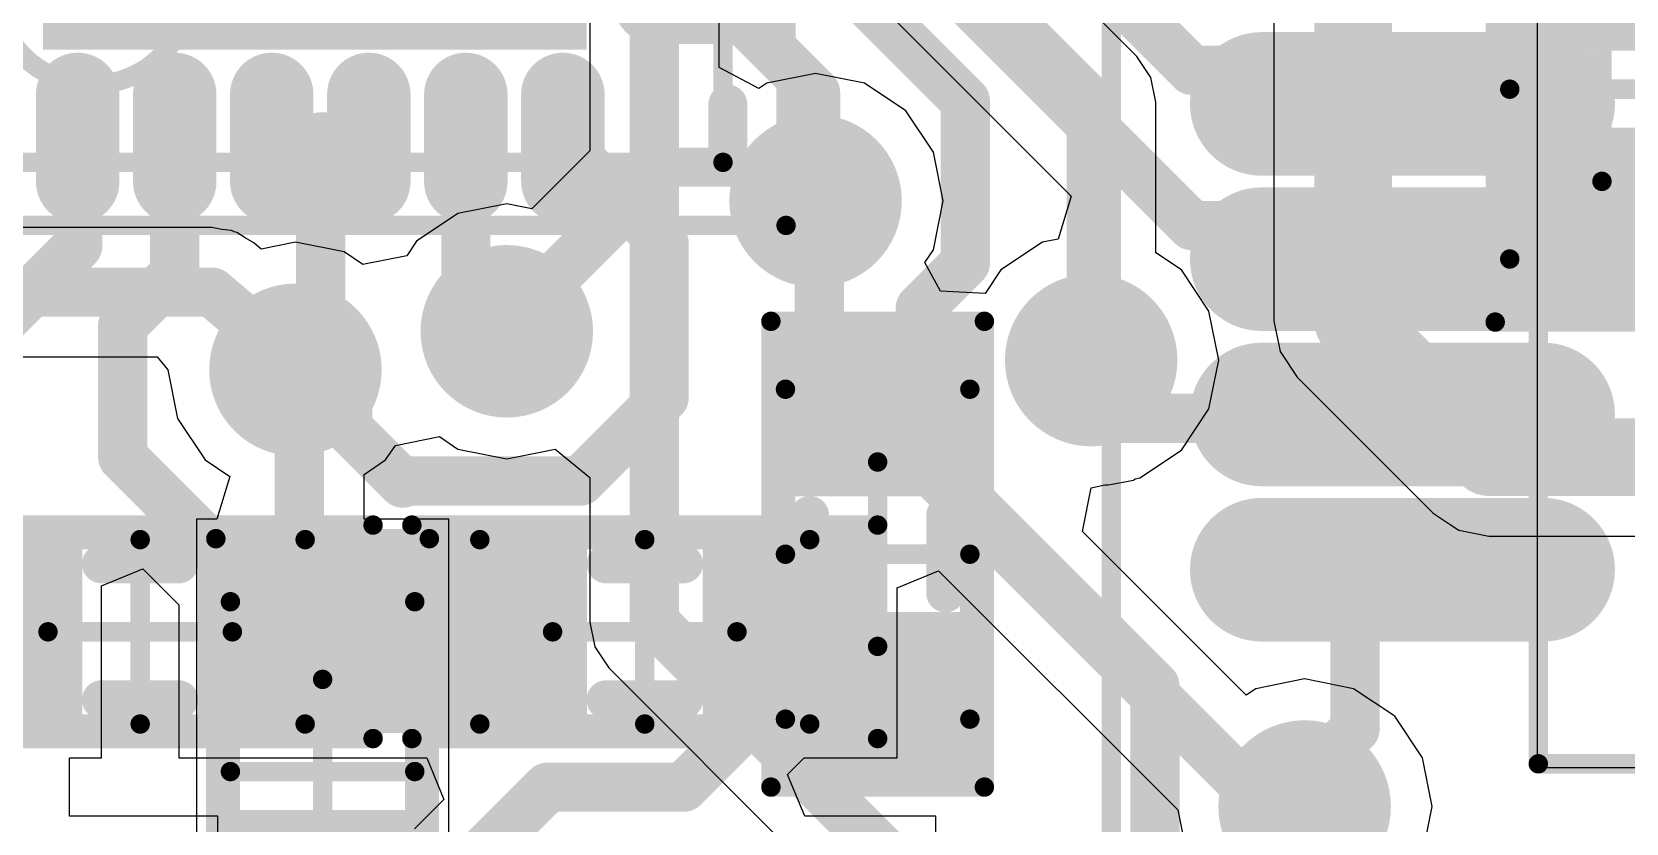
# Model space of a CAD drawing. Extents: x 1.5 to 6.07, y 1.57 to 4.74.
# Drawn here: x 2.0922 to 2.4156, y 4.1069 to 4.2674 of the extents above; entities that cross this region are included whole.
import ezdxf

# ---------------------------------------------------------------- set-up
doc = ezdxf.new("R2010")
doc.units = 0
for name, color, linetype in [('BOTTOMLAYER', 5, 'CONTINUOUS'), ('BOTTOMOVERLAY', 54, 'CONTINUOUS'), ('BOTTOMPASTE', 16, 'CONTINUOUS'), ('BOTTOMSOLDER', 6, 'CONTINUOUS'), ('MECHANICAL13', 56, 'CONTINUOUS'), ('MECHANICAL15', 56, 'CONTINUOUS'), ('MULTILAYER', 9, 'CONTINUOUS'), ('TOPLAYER', 1, 'CONTINUOUS'), ('TOPOVERLAY', 2, 'CONTINUOUS'), ('TOPPASTE', 8, 'CONTINUOUS'), ('TOPSOLDER', 216, 'CONTINUOUS'), ('VIAHOLELAYER', 16, 'CONTINUOUS')]:
    doc.layers.add(name, color=color, linetype=linetype)

msp = doc.modelspace()

# ---------------------------------------------------------------- linework, layer by layer
at = {"layer": 'BOTTOMLAYER'}
for p, q in [((2.34418, 4.361459), (2.34418, 4.208662)), ((2.316374, 4.262383), (2.279136, 4.299622)), ((2.319219, 4.258125), (2.316374, 4.262383)), ((2.320219, 4.253102), (2.319219, 4.258125)), ((2.320219, 4.222529), (2.320219, 4.253102)), ((2.325386, 4.219076), (2.320219, 4.222529)), ((2.330994, 4.210683), (2.325386, 4.219076)), ((2.332963, 4.200782), (2.330994, 4.210683)), ((2.34418, 4.208662), (2.34418, 4.208661)), ((2.34418, 4.208661), (2.345199, 4.203536)), ((2.345199, 4.203536), (2.345402, 4.202517)), ((2.345402, 4.202517), (2.348882, 4.197308)), ((2.330994, 4.190882), (2.332963, 4.200782)), ((2.348882, 4.197308), (2.348882, 4.197308)), ((2.348882, 4.197308), (2.348883, 4.197307)), ((2.348883, 4.197307), (2.348883, 4.197308)), ((2.348883, 4.197308), (2.376441, 4.169749)), ((2.325386, 4.182489), (2.330994, 4.190882)), ((2.316993, 4.17688), (2.325386, 4.182489)), ((2.307092, 4.174911), (2.309834, 4.175456)), ((2.309834, 4.175456), (2.31063, 4.175456)), ((2.31063, 4.175456), (2.315653, 4.176456)), ((2.315653, 4.176456), (2.31599, 4.176681)), ((2.31599, 4.176681), (2.316993, 4.17688)), ((2.30532, 4.165999), (2.307092, 4.174911)), ((2.376441, 4.169749), (2.376442, 4.169749)), ((2.376442, 4.169749), (2.379922, 4.167423)), ((2.338508, 4.132811), (2.30532, 4.165999)), ((2.379922, 4.167423), (2.381651, 4.166268)), ((2.381651, 4.166268), (2.387795, 4.165046)), ((2.387795, 4.165046), (2.387796, 4.165046)), ((2.387796, 4.165046), (2.425094, 4.165046)), ((2.106299, 4.154987), (2.114701, 4.158468)), ((2.114701, 4.158468), (2.122047, 4.151122)), ((2.267716, 4.154594), (2.276119, 4.158074)), ((2.276119, 4.158074), (2.324663, 4.109529)), ((2.106299, 4.120079), (2.106299, 4.154987)), ((2.267716, 4.120079), (2.267716, 4.154594)), ((2.122047, 4.151122), (2.122047, 4.120079)), ((2.340493, 4.134138), (2.338508, 4.132811)), ((2.350394, 4.136107), (2.340493, 4.134138)), ((2.360294, 4.134138), (2.350394, 4.136107)), ((2.368687, 4.12853), (2.360294, 4.134138)), ((2.374296, 4.120137), (2.368687, 4.12853)), ((2.099819, 4.108307), (2.099819, 4.120079)), ((2.099819, 4.120079), (2.106299, 4.120079)), ((2.122047, 4.120079), (2.165354, 4.120079)), ((2.165354, 4.120079), (2.165354, 4.120079)), ((2.165354, 4.120079), (2.165354, 4.120079)), ((2.165354, 4.120079), (2.165354, 4.120079)), ((2.165354, 4.120079), (2.165354, 4.120079)), ((2.165354, 4.120079), (2.165354, 4.120079)), ((2.165354, 4.120079), (2.165354, 4.120079)), ((2.165354, 4.120079), (2.17231, 4.120079)), ((2.17231, 4.120079), (2.175791, 4.111677)), ((2.245509, 4.116709), (2.248878, 4.120079)), ((2.248878, 4.120079), (2.267716, 4.120079)), ((2.376265, 4.110236), (2.374296, 4.120137)), ((2.248989, 4.108307), (2.245509, 4.116709)), ((2.175791, 4.111677), (2.169852, 4.105738)), ((2.129921, 4.108307), (2.099819, 4.108307)), ((2.129921, 4.043347), (2.129921, 4.108307)), ((2.27559, 4.108307), (2.248989, 4.108307)), ((2.27559, 4.080827), (2.27559, 4.108307)), ((2.324663, 4.109529), (2.326492, 4.100336)), ((2.374296, 4.100336), (2.376265, 4.110236))]:
    msp.add_line(p, q, dxfattribs=at)
for points, const_width in [([(2.360236, 4.208661), (2.360236, 4.36811)], 0.015748), ([(2.259072, 4.301122), (2.307092, 4.253102)], 0.01), ([(2.251669, 4.283248), (2.281555, 4.253362)], 0.01), ([(2.232833, 4.273386), (2.251181, 4.255037)], 0.01), ([(2.101496, 4.254685), (2.101496, 4.236968)], 0.009843), ([(2.121181, 4.254685), (2.121181, 4.236968)], 0.009843), ([(2.140866, 4.254685), (2.140866, 4.236968)], 0.009843), ([(2.160551, 4.254685), (2.160551, 4.236968)], 0.009843), ([(2.180236, 4.254685), (2.180236, 4.236968)], 0.009843), ([(2.199921, 4.254685), (2.199921, 4.236968)], 0.009843), ([(2.251181, 4.233071), (2.251181, 4.255037)], 0.01), ([(2.281555, 4.22049), (2.281555, 4.253362)], 0.01), ([(2.307092, 4.200782), (2.307092, 4.253102)], 0.01), ([(2.101496, 4.223937), (2.101496, 4.245827)], 0.01), ([(2.121181, 4.218344), (2.121181, 4.245827)], 0.01), ([(2.140866, 4.245827), (2.150787, 4.245827)], 0.01), ([(2.150787, 4.245827), (2.150787, 4.246063)], 0.01), ([(2.150787, 4.198701), (2.150787, 4.245827)], 0.01), ([(2.150787, 4.245827), (2.151339, 4.245827)], 0.01), ([(2.151339, 4.245827), (2.151575, 4.246063)], 0.01), ([(2.180236, 4.215433), (2.180236, 4.245827)], 0.01), ([(2.200214, 4.244702), (2.220472, 4.224444)], 0.01), ([(2.420393, 4.234252), (2.483228, 4.234252)], 0.015748), ([(2.086693, 4.209134), (2.101496, 4.223937)], 0.01), ([(2.220472, 4.193265), (2.220472, 4.224444)], 0.01), ([(2.272441, 4.211375), (2.281555, 4.22049)], 0.01), ([(2.11063, 4.207793), (2.121181, 4.218344)], 0.01), ([(2.272441, 4.180315), (2.272441, 4.211375)], 0.01), ([(2.360236, 4.208661), (2.387795, 4.181102)], 0.015748), ([(2.11063, 4.181102), (2.11063, 4.207793)], 0.01), ([(2.151575, 4.206693), (2.152469, 4.199687)], 0.01), ([(2.152469, 4.199687), (2.152566, 4.198928)], 0.01), ([(2.295281, 4.200782), (2.295281, 4.200787)], 0.01), ([(2.295281, 4.200787), (2.301968, 4.200787)], 0.01), ([(2.295281, 4.200782), (2.301973, 4.200782)], 0.01), ([(2.301968, 4.200787), (2.301973, 4.200782)], 0.01), ([(2.301973, 4.200782), (2.307401, 4.195354)], 0.01), ([(2.301973, 4.200782), (2.307092, 4.200782)], 0.01), ([(2.152566, 4.198928), (2.153937, 4.188189)], 0.01), ([(2.203467, 4.17626), (2.220472, 4.193265)], 0.01), ([(2.304803, 4.195354), (2.307401, 4.195354)], 0.01), ([(2.304803, 4.188583), (2.304803, 4.195354)], 0.01), ([(2.156299, 4.187008), (2.156299, 4.190551)], 0.01), ([(2.156299, 4.187008), (2.167471, 4.175836)], 0.01), ([(2.304803, 4.188583), (2.31063, 4.188583)], 0.01), ([(2.31063, 4.188583), (2.311024, 4.188976)], 0.01), ([(2.387795, 4.181102), (2.437008, 4.181102)], 0.015748), ([(2.11063, 4.181102), (2.140551, 4.151181)], 0.01), ([(2.272441, 4.180315), (2.339764, 4.112992)], 0.01), ([(2.167471, 4.175836), (2.167896, 4.17626)], 0.01), ([(2.167471, 4.175836), (2.167471, 4.175836)], 0.01), ([(2.167896, 4.17626), (2.203467, 4.17626)], 0.01), ([(2.242047, 4.151496), (2.242047, 4.161339)], 0.01), ([(2.240157, 4.149606), (2.242047, 4.151496)], 0.01), ([(2.240157, 4.129921), (2.240157, 4.149606)], 0.01), ([(2.143779, 4.145984), (2.184724, 4.145984)], 0.01), ([(2.22439, 4.114154), (2.240157, 4.129921)], 0.01), ([(2.179134, 4.096457), (2.196831, 4.114154)], 0.01), ([(2.196831, 4.114154), (2.22439, 4.114154)], 0.01), ([(2.339764, 4.112992), (2.346457, 4.112992)], 0.01)]:
    msp.add_lwpolyline(points, dxfattribs=dict(at, const_width=const_width))
for points, const_width in [([(2.099035, 4.254685, 1), (2.103957, 4.254685, 1)], 0.004921), ([(2.11872, 4.254685, 1), (2.123642, 4.254685, 1)], 0.004921), ([(2.138406, 4.254685, 1), (2.143327, 4.254685, 1)], 0.004921), ([(2.158091, 4.254685, 1), (2.163012, 4.254685, 1)], 0.004921), ([(2.177776, 4.254685, 1), (2.182697, 4.254685, 1)], 0.004921), ([(2.197461, 4.254685, 1), (2.202382, 4.254685, 1)], 0.004921), ([(2.248681, 4.255037, 1), (2.253681, 4.255037, 1)], 0.005), ([(2.248681, 4.255037, 1), (2.253681, 4.255037, 1)], 0.005), ([(2.279055, 4.253362, 1), (2.284055, 4.253362, 1)], 0.005), ([(2.279055, 4.253362, 1), (2.284055, 4.253362, 1)], 0.005), ([(2.304592, 4.253102, 1), (2.309592, 4.253102, 1)], 0.005), ([(2.304592, 4.253102, 1), (2.309592, 4.253102, 1)], 0.005), ([(2.098996, 4.245827, 1), (2.103996, 4.245827, 1)], 0.005), ([(2.118681, 4.245827, 1), (2.123681, 4.245827, 1)], 0.005), ([(2.138366, 4.245827, 1), (2.143366, 4.245827, 1)], 0.005), ([(2.148287, 4.246063, 1), (2.153287, 4.246063, 1)], 0.005), ([(2.148287, 4.245827, 1), (2.153287, 4.245827, 1)], 0.005), ([(2.148287, 4.245827, 1), (2.153287, 4.245827, 1)], 0.005), ([(2.148287, 4.245827, 1), (2.153287, 4.245827, 1)], 0.005), ([(2.148287, 4.245827, 1), (2.153287, 4.245827, 1)], 0.005), ([(2.148839, 4.245827, 1), (2.153838, 4.245827, 1)], 0.005), ([(2.148839, 4.245827, 1), (2.153838, 4.245827, 1)], 0.005), ([(2.149075, 4.246063, 1), (2.154075, 4.246063, 1)], 0.005), ([(2.177736, 4.245827, 1), (2.182736, 4.245827, 1)], 0.005), ([(2.197714, 4.244702, 1), (2.202714, 4.244702, 1)], 0.005), ([(2.242431, 4.233071, 1), (2.259931, 4.233071, 1)], 0.0175), ([(2.099035, 4.236968, 1), (2.103957, 4.236968, 1)], 0.004921), ([(2.11872, 4.236968, 1), (2.123642, 4.236968, 1)], 0.004921), ([(2.138406, 4.236968, 1), (2.143327, 4.236968, 1)], 0.004921), ([(2.158091, 4.236968, 1), (2.163012, 4.236968, 1)], 0.004921), ([(2.177776, 4.236968, 1), (2.182697, 4.236968, 1)], 0.004921), ([(2.197461, 4.236968, 1), (2.202382, 4.236968, 1)], 0.004921), ([(2.416456, 4.234252, 1), (2.42433, 4.234252, 1)], 0.007874), ([(2.248681, 4.233071, 1), (2.253681, 4.233071, 1)], 0.005), ([(2.098996, 4.223937, 1), (2.103996, 4.223937, 1)], 0.005), ([(2.098996, 4.223937, 1), (2.103996, 4.223937, 1)], 0.005), ([(2.217972, 4.224444, 1), (2.222972, 4.224444, 1)], 0.005), ([(2.217972, 4.224444, 1), (2.222972, 4.224444, 1)], 0.005), ([(2.179793, 4.206634, 1), (2.197293, 4.206634, 1)], 0.0175), ([(2.279055, 4.22049, 1), (2.284055, 4.22049, 1)], 0.005), ([(2.279055, 4.22049, 1), (2.284055, 4.22049, 1)], 0.005), ([(2.118681, 4.218344, 1), (2.123681, 4.218344, 1)], 0.005), ([(2.118681, 4.218344, 1), (2.123681, 4.218344, 1)], 0.005), ([(2.177736, 4.215433, 1), (2.182736, 4.215433, 1)], 0.005), ([(2.298342, 4.200782, 1), (2.315842, 4.200782, 1)], 0.0175), ([(2.136919, 4.198819, 1), (2.154419, 4.198819, 1)], 0.0175), ([(2.269941, 4.211375, 1), (2.274941, 4.211375, 1)], 0.005), ([(2.269941, 4.211375, 1), (2.274941, 4.211375, 1)], 0.005), ([(2.356299, 4.208661, 1), (2.364173, 4.208661, 1)], 0.007874), ([(2.356299, 4.208661, 1), (2.364173, 4.208661, 1)], 0.007874), ([(2.10813, 4.207793, 1), (2.11313, 4.207793, 1)], 0.005), ([(2.10813, 4.207793, 1), (2.11313, 4.207793, 1)], 0.005), ([(2.149075, 4.206693, 1), (2.154075, 4.206693, 1)], 0.005), ([(2.149969, 4.199687, 1), (2.154969, 4.199687, 1)], 0.005), ([(2.149969, 4.199687, 1), (2.154969, 4.199687, 1)], 0.005), ([(2.292781, 4.200787, 1), (2.297781, 4.200787, 1)], 0.005), ([(2.292781, 4.200787, 1), (2.297781, 4.200787, 1)], 0.005), ([(2.292781, 4.200782, 1), (2.297781, 4.200782, 1)], 0.005), ([(2.292781, 4.200782, 1), (2.297781, 4.200782, 1)], 0.005), ([(2.299468, 4.200787, 1), (2.304468, 4.200787, 1)], 0.005), ([(2.299468, 4.200787, 1), (2.304468, 4.200787, 1)], 0.005), ([(2.299473, 4.200782, 1), (2.304473, 4.200782, 1)], 0.005), ([(2.299473, 4.200782, 1), (2.304473, 4.200782, 1)], 0.005), ([(2.299473, 4.200782, 1), (2.304473, 4.200782, 1)], 0.005), ([(2.299473, 4.200782, 1), (2.304473, 4.200782, 1)], 0.005), ([(2.304592, 4.200782, 1), (2.309592, 4.200782, 1)], 0.005), ([(2.304592, 4.200782, 1), (2.309592, 4.200782, 1)], 0.005), ([(2.148287, 4.198701, 1), (2.153287, 4.198701, 1)], 0.005), ([(2.150066, 4.198928, 1), (2.155066, 4.198928, 1)], 0.005), ([(2.150066, 4.198928, 1), (2.155066, 4.198928, 1)], 0.005), ([(2.217972, 4.193265, 1), (2.222972, 4.193265, 1)], 0.005), ([(2.217972, 4.193265, 1), (2.222972, 4.193265, 1)], 0.005), ([(2.302303, 4.195354, 1), (2.307303, 4.195354, 1)], 0.005), ([(2.302303, 4.195354, 1), (2.307303, 4.195354, 1)], 0.005), ([(2.304901, 4.195354, 1), (2.309901, 4.195354, 1)], 0.005), ([(2.304901, 4.195354, 1), (2.309901, 4.195354, 1)], 0.005), ([(2.153799, 4.190551, 1), (2.158799, 4.190551, 1)], 0.005), ([(2.151437, 4.188189, 1), (2.156437, 4.188189, 1)], 0.005), ([(2.153799, 4.187008, 1), (2.158799, 4.187008, 1)], 0.005), ([(2.153799, 4.187008, 1), (2.158799, 4.187008, 1)], 0.005), ([(2.302303, 4.188583, 1), (2.307303, 4.188583, 1)], 0.005), ([(2.302303, 4.188583, 1), (2.307303, 4.188583, 1)], 0.005), ([(2.30813, 4.188583, 1), (2.31313, 4.188583, 1)], 0.005), ([(2.30813, 4.188583, 1), (2.31313, 4.188583, 1)], 0.005), ([(2.308524, 4.188976, 1), (2.313524, 4.188976, 1)], 0.005), ([(2.383858, 4.181102, 1), (2.391732, 4.181102, 1)], 0.007874), ([(2.383858, 4.181102, 1), (2.391732, 4.181102, 1)], 0.007874), ([(2.10813, 4.181102, 1), (2.11313, 4.181102, 1)], 0.005), ([(2.10813, 4.181102, 1), (2.11313, 4.181102, 1)], 0.005), ([(2.269941, 4.180315, 1), (2.274941, 4.180315, 1)], 0.005), ([(2.269941, 4.180315, 1), (2.274941, 4.180315, 1)], 0.005), ([(2.164971, 4.175836, 1), (2.169971, 4.175836, 1)], 0.005), ([(2.164971, 4.175836, 1), (2.169971, 4.175836, 1)], 0.005), ([(2.164971, 4.175836, 1), (2.169971, 4.175836, 1)], 0.005), ([(2.164971, 4.175836, 1), (2.169971, 4.175836, 1)], 0.005), ([(2.165396, 4.17626, 1), (2.170396, 4.17626, 1)], 0.005), ([(2.165396, 4.17626, 1), (2.170396, 4.17626, 1)], 0.005), ([(2.200967, 4.17626, 1), (2.205967, 4.17626, 1)], 0.005), ([(2.200967, 4.17626, 1), (2.205967, 4.17626, 1)], 0.005), ([(2.239547, 4.161339, 1), (2.244547, 4.161339, 1)], 0.005), ([(2.138051, 4.151181, 1), (2.143051, 4.151181, 1)], 0.005), ([(2.239547, 4.151496, 1), (2.244547, 4.151496, 1)], 0.005), ([(2.239547, 4.151496, 1), (2.244547, 4.151496, 1)], 0.005), ([(2.237657, 4.149606, 1), (2.242657, 4.149606, 1)], 0.005), ([(2.237657, 4.149606, 1), (2.242657, 4.149606, 1)], 0.005), ([(2.141279, 4.145984, 1), (2.146279, 4.145984, 1)], 0.005), ([(2.182224, 4.145984, 1), (2.187224, 4.145984, 1)], 0.005), ([(2.237657, 4.129921, 1), (2.242657, 4.129921, 1)], 0.005), ([(2.237657, 4.129921, 1), (2.242657, 4.129921, 1)], 0.005), ([(2.341644, 4.110236, 1), (2.359144, 4.110236, 1)], 0.0175), ([(2.194331, 4.114154, 1), (2.199331, 4.114154, 1)], 0.005), ([(2.194331, 4.114154, 1), (2.199331, 4.114154, 1)], 0.005), ([(2.22189, 4.114154, 1), (2.22689, 4.114154, 1)], 0.005), ([(2.22189, 4.114154, 1), (2.22689, 4.114154, 1)], 0.005), ([(2.337264, 4.112992, 1), (2.342264, 4.112992, 1)], 0.005), ([(2.337264, 4.112992, 1), (2.342264, 4.112992, 1)], 0.005), ([(2.343957, 4.112992, 1), (2.348957, 4.112992, 1)], 0.005)]:
    msp.add_lwpolyline(points, format="xyb", close=True, dxfattribs=dict(at, const_width=const_width))
for points in [[(2.428425, 4.243937), (2.392992, 4.243937), (2.428425, 4.212441), (2.392992, 4.212441)], [(2.098425, 4.127953), (2.098425, 4.163386), (2.070866, 4.127953), (2.070866, 4.163386)], [(2.15748, 4.127953), (2.15748, 4.163386), (2.129921, 4.127953), (2.129921, 4.163386)], [(2.200787, 4.127953), (2.200787, 4.163386), (2.173228, 4.127953), (2.173228, 4.163386)], [(2.259842, 4.127953), (2.259842, 4.163386), (2.232283, 4.127953), (2.232283, 4.163386)]]:
    msp.add_solid(points, dxfattribs=at)
at = {"layer": 'BOTTOMOVERLAY', "const_width": 0.003937}
for points in [[(2.231417, 4.252717, 1), (2.235354, 4.252717, 1)], [(2.218622, 4.239921, 1), (2.222559, 4.239921, 1)], [(2.231417, 4.239921, 1), (2.235354, 4.239921, 1)], [(2.231417, 4.239921, 1), (2.235354, 4.239921, 1)], [(2.104331, 4.159449, 1), (2.108268, 4.159449, 1)], [(2.120079, 4.159449, 1), (2.124016, 4.159449, 1)], [(2.206693, 4.159449, 1), (2.21063, 4.159449, 1)], [(2.222441, 4.159449, 1), (2.226378, 4.159449, 1)], [(2.104331, 4.13189, 1), (2.108268, 4.13189, 1)], [(2.120079, 4.13189, 1), (2.124016, 4.13189, 1)], [(2.206693, 4.13189, 1), (2.21063, 4.13189, 1)], [(2.222441, 4.13189, 1), (2.226378, 4.13189, 1)]]:
    msp.add_lwpolyline(points, format="xyb", close=True, dxfattribs=at)
at = {"layer": 'BOTTOMOVERLAY', "const_width": 0.007874}
for points in [[(2.233386, 4.239921), (2.233386, 4.252717)], [(2.220591, 4.239921), (2.233386, 4.239921)], [(2.106299, 4.159449), (2.122047, 4.159449)], [(2.208661, 4.159449), (2.224409, 4.159449)], [(2.106299, 4.13189), (2.122047, 4.13189)], [(2.208661, 4.13189), (2.224409, 4.13189)]]:
    msp.add_lwpolyline(points, dxfattribs=at)
at = {"layer": 'BOTTOMPASTE', "const_width": 0.009843}
for points in [[(2.101496, 4.254685), (2.101496, 4.236968)], [(2.121181, 4.254685), (2.121181, 4.236968)], [(2.140866, 4.254685), (2.140866, 4.236968)], [(2.160551, 4.254685), (2.160551, 4.236968)], [(2.180236, 4.254685), (2.180236, 4.236968)], [(2.199921, 4.254685), (2.199921, 4.236968)]]:
    msp.add_lwpolyline(points, dxfattribs=at)
at = {"layer": 'BOTTOMPASTE', "const_width": 0.004921}
for points in [[(2.099035, 4.254685, 1), (2.103957, 4.254685, 1)], [(2.11872, 4.254685, 1), (2.123642, 4.254685, 1)], [(2.138406, 4.254685, 1), (2.143327, 4.254685, 1)], [(2.158091, 4.254685, 1), (2.163012, 4.254685, 1)], [(2.177776, 4.254685, 1), (2.182697, 4.254685, 1)], [(2.197461, 4.254685, 1), (2.202382, 4.254685, 1)], [(2.099035, 4.236968, 1), (2.103957, 4.236968, 1)], [(2.11872, 4.236968, 1), (2.123642, 4.236968, 1)], [(2.138406, 4.236968, 1), (2.143327, 4.236968, 1)], [(2.158091, 4.236968, 1), (2.163012, 4.236968, 1)], [(2.177776, 4.236968, 1), (2.182697, 4.236968, 1)], [(2.197461, 4.236968, 1), (2.202382, 4.236968, 1)]]:
    msp.add_lwpolyline(points, format="xyb", close=True, dxfattribs=at)
at = {"layer": 'BOTTOMPASTE'}
for points in [[(2.428425, 4.243937), (2.392992, 4.243937), (2.428425, 4.212441), (2.392992, 4.212441)], [(2.098425, 4.127953), (2.098425, 4.163386), (2.070866, 4.127953), (2.070866, 4.163386)], [(2.15748, 4.127953), (2.15748, 4.163386), (2.129921, 4.127953), (2.129921, 4.163386)], [(2.200787, 4.127953), (2.200787, 4.163386), (2.173228, 4.127953), (2.173228, 4.163386)], [(2.259842, 4.127953), (2.259842, 4.163386), (2.232283, 4.127953), (2.232283, 4.163386)]]:
    msp.add_solid(points, dxfattribs=at)
at = {"layer": 'BOTTOMSOLDER', "const_width": 0.016929}
for points in [[(2.236339, 4.273386), (2.218622, 4.273386)], [(2.101496, 4.254685), (2.101496, 4.236968)], [(2.121181, 4.254685), (2.121181, 4.236968)], [(2.140866, 4.254685), (2.140866, 4.236968)], [(2.160551, 4.254685), (2.160551, 4.236968)], [(2.180236, 4.254685), (2.180236, 4.236968)], [(2.199921, 4.254685), (2.199921, 4.236968)]]:
    msp.add_lwpolyline(points, dxfattribs=at)
at = {"layer": 'BOTTOMSOLDER', "const_width": 0.008464}
for points in [[(2.21439, 4.273386, 1), (2.222854, 4.273386, 1)], [(2.232106, 4.273386, 1), (2.240571, 4.273386, 1)], [(2.097264, 4.254685, 1), (2.105728, 4.254685, 1)], [(2.116949, 4.254685, 1), (2.125413, 4.254685, 1)], [(2.136634, 4.254685, 1), (2.145098, 4.254685, 1)], [(2.156319, 4.254685, 1), (2.164783, 4.254685, 1)], [(2.176004, 4.254685, 1), (2.184468, 4.254685, 1)], [(2.195689, 4.254685, 1), (2.204154, 4.254685, 1)], [(2.097264, 4.236968, 1), (2.105728, 4.236968, 1)], [(2.116949, 4.236968, 1), (2.125413, 4.236968, 1)], [(2.136634, 4.236968, 1), (2.145098, 4.236968, 1)], [(2.156319, 4.236968, 1), (2.164783, 4.236968, 1)], [(2.176004, 4.236968, 1), (2.184468, 4.236968, 1)], [(2.195689, 4.236968, 1), (2.204154, 4.236968, 1)]]:
    msp.add_lwpolyline(points, format="xyb", close=True, dxfattribs=at)
at = {"layer": 'BOTTOMSOLDER'}
for points in [[(2.432425, 4.303055), (2.388992, 4.303055), (2.432425, 4.263559), (2.388992, 4.263559)], [(2.432425, 4.247937), (2.388992, 4.247937), (2.432425, 4.208441), (2.388992, 4.208441)], [(2.102425, 4.123953), (2.102425, 4.167386), (2.066866, 4.123953), (2.066866, 4.167386)], [(2.16148, 4.123953), (2.16148, 4.167386), (2.125921, 4.123953), (2.125921, 4.167386)], [(2.204787, 4.123953), (2.204787, 4.167386), (2.169228, 4.123953), (2.169228, 4.167386)], [(2.263842, 4.123953), (2.263842, 4.167386), (2.228283, 4.123953), (2.228283, 4.167386)]]:
    msp.add_solid(points, dxfattribs=at)
at = {"layer": 'MECHANICAL13', "const_width": 0.003937}
for points in [[(2.397795, 4.118898), (2.397795, 4.512598)], [(2.232402, 4.240906), (2.232402, 4.404291)], [(2.392008, 4.221299), (2.392008, 4.290197)], [(2.069016, 4.240906), (2.232402, 4.240906)], [(2.392008, 4.221299), (2.429409, 4.221299)], [(2.245079, 4.194882), (2.28248, 4.194882)], [(2.245079, 4.127953), (2.245079, 4.194882)], [(2.28248, 4.127953), (2.28248, 4.194882)], [(2.080709, 4.16437), (2.147638, 4.16437)], [(2.147638, 4.126969), (2.147638, 4.16437)], [(2.183071, 4.126969), (2.183071, 4.16437)], [(2.183071, 4.16437), (2.25, 4.16437)], [(2.25, 4.126969), (2.25, 4.16437)], [(2.13248, 4.151772), (2.169882, 4.151772)], [(2.13248, 4.082874), (2.13248, 4.151772)], [(2.169882, 4.082874), (2.169882, 4.151772)], [(2.245079, 4.127953), (2.28248, 4.127953)], [(2.080709, 4.126969), (2.147638, 4.126969)], [(2.183071, 4.126969), (2.25, 4.126969)], [(2.397795, 4.118898), (2.791496, 4.118898)]]:
    msp.add_lwpolyline(points, dxfattribs=at)
at = {"layer": 'MECHANICAL13'}
for points, const_width in [([(2.124134, 4.276339, 1), (2.084764, 4.276339, 1)], 0.003937), ([(2.231417, 4.240906, 1), (2.233386, 4.240906, 1)], 0.001969), ([(2.231417, 4.240906, 1), (2.233386, 4.240906, 1)], 0.001969), ([(2.391024, 4.221299, 1), (2.392992, 4.221299, 1)], 0.001969), ([(2.391024, 4.221299, 1), (2.392992, 4.221299, 1)], 0.001969), ([(2.244095, 4.194882, 1), (2.246063, 4.194882, 1)], 0.001969), ([(2.244095, 4.194882, 1), (2.246063, 4.194882, 1)], 0.001969), ([(2.281496, 4.194882, 1), (2.283465, 4.194882, 1)], 0.001969), ([(2.281496, 4.194882, 1), (2.283465, 4.194882, 1)], 0.001969), ([(2.146654, 4.16437, 1), (2.148622, 4.16437, 1)], 0.001969), ([(2.146654, 4.16437, 1), (2.148622, 4.16437, 1)], 0.001969), ([(2.182087, 4.16437, 1), (2.184055, 4.16437, 1)], 0.001969), ([(2.182087, 4.16437, 1), (2.184055, 4.16437, 1)], 0.001969), ([(2.249016, 4.16437, 1), (2.250984, 4.16437, 1)], 0.001969), ([(2.249016, 4.16437, 1), (2.250984, 4.16437, 1)], 0.001969), ([(2.131496, 4.151772, 1), (2.133464, 4.151772, 1)], 0.001969), ([(2.131496, 4.151772, 1), (2.133464, 4.151772, 1)], 0.001969), ([(2.168897, 4.151772, 1), (2.170866, 4.151772, 1)], 0.001969), ([(2.168897, 4.151772, 1), (2.170866, 4.151772, 1)], 0.001969), ([(2.244095, 4.127953, 1), (2.246063, 4.127953, 1)], 0.001969), ([(2.244095, 4.127953, 1), (2.246063, 4.127953, 1)], 0.001969), ([(2.281496, 4.127953, 1), (2.283465, 4.127953, 1)], 0.001969), ([(2.281496, 4.127953, 1), (2.283465, 4.127953, 1)], 0.001969), ([(2.146654, 4.126969, 1), (2.148622, 4.126969, 1)], 0.001969), ([(2.146654, 4.126969, 1), (2.148622, 4.126969, 1)], 0.001969), ([(2.182087, 4.126969, 1), (2.184055, 4.126969, 1)], 0.001969), ([(2.182087, 4.126969, 1), (2.184055, 4.126969, 1)], 0.001969), ([(2.249016, 4.126969, 1), (2.250984, 4.126969, 1)], 0.001969), ([(2.249016, 4.126969, 1), (2.250984, 4.126969, 1)], 0.001969), ([(2.396811, 4.118898, 1), (2.398779, 4.118898, 1)], 0.001969), ([(2.396811, 4.118898, 1), (2.398779, 4.118898, 1)], 0.001969)]:
    msp.add_lwpolyline(points, format="xyb", close=True, dxfattribs=dict(at, const_width=const_width))
at = {"layer": 'MECHANICAL15', "const_width": 0.003937}
for points in [[(2.311181, 4.032284), (2.311181, 4.599213)], [(2.245197, 4.22811), (2.245197, 4.417087)], [(2.389055, 4.208504), (2.389055, 4.302992)], [(2.410709, 4.237047), (2.410709, 4.274449)], [(2.392008, 4.255748), (2.429409, 4.255748)], [(2.05622, 4.22811), (2.245197, 4.22811)], [(2.242126, 4.208661), (2.285433, 4.208661)], [(2.242126, 4.114173), (2.242126, 4.208661)], [(2.285433, 4.114173), (2.285433, 4.208661)], [(2.389055, 4.208504), (2.432362, 4.208504)], [(2.26378, 4.142716), (2.26378, 4.180118)], [(2.066929, 4.167323), (2.161417, 4.167323)], [(2.161417, 4.124016), (2.161417, 4.167323)], [(2.169291, 4.124016), (2.169291, 4.167323)], [(2.169291, 4.167323), (2.263779, 4.167323)], [(2.263779, 4.124016), (2.263779, 4.167323)], [(2.114173, 4.126969), (2.114173, 4.16437)], [(2.129527, 4.164567), (2.172835, 4.164567)], [(2.129527, 4.070079), (2.129527, 4.164567)], [(2.172835, 4.070079), (2.172835, 4.164567)], [(2.216535, 4.126969), (2.216535, 4.16437)], [(2.245079, 4.161417), (2.28248, 4.161417)], [(2.095472, 4.145669), (2.132874, 4.145669)], [(2.197835, 4.145669), (2.235236, 4.145669)], [(2.151181, 4.098622), (2.151181, 4.136024)], [(2.066929, 4.124016), (2.161417, 4.124016)], [(2.169291, 4.124016), (2.263779, 4.124016)], [(2.13248, 4.117323), (2.169882, 4.117323)], [(2.242126, 4.114173), (2.285433, 4.114173)]]:
    msp.add_lwpolyline(points, dxfattribs=at)
at = {"layer": 'MECHANICAL15', "const_width": 0.001969}
for points in [[(2.391024, 4.255748, 1), (2.392992, 4.255748, 1)], [(2.409724, 4.237047, 1), (2.411693, 4.237047, 1)], [(2.244213, 4.22811, 1), (2.246181, 4.22811, 1)], [(2.244213, 4.22811, 1), (2.246181, 4.22811, 1)], [(2.241142, 4.208661, 1), (2.24311, 4.208661, 1)], [(2.241142, 4.208661, 1), (2.24311, 4.208661, 1)], [(2.284449, 4.208661, 1), (2.286417, 4.208661, 1)], [(2.284449, 4.208661, 1), (2.286417, 4.208661, 1)], [(2.388071, 4.208504, 1), (2.390039, 4.208504, 1)], [(2.388071, 4.208504, 1), (2.390039, 4.208504, 1)], [(2.262795, 4.180118, 1), (2.264764, 4.180118, 1)], [(2.160433, 4.167323, 1), (2.162401, 4.167323, 1)], [(2.160433, 4.167323, 1), (2.162401, 4.167323, 1)], [(2.168307, 4.167323, 1), (2.170275, 4.167323, 1)], [(2.168307, 4.167323, 1), (2.170275, 4.167323, 1)], [(2.262795, 4.167323, 1), (2.264764, 4.167323, 1)], [(2.262795, 4.167323, 1), (2.264764, 4.167323, 1)], [(2.113189, 4.16437, 1), (2.115157, 4.16437, 1)], [(2.128543, 4.164567, 1), (2.130512, 4.164567, 1)], [(2.128543, 4.164567, 1), (2.130512, 4.164567, 1)], [(2.17185, 4.164567, 1), (2.173819, 4.164567, 1)], [(2.17185, 4.164567, 1), (2.173819, 4.164567, 1)], [(2.215551, 4.16437, 1), (2.217519, 4.16437, 1)], [(2.244095, 4.161417, 1), (2.246063, 4.161417, 1)], [(2.281496, 4.161417, 1), (2.283465, 4.161417, 1)], [(2.094488, 4.145669, 1), (2.096457, 4.145669, 1)], [(2.13189, 4.145669, 1), (2.133858, 4.145669, 1)], [(2.19685, 4.145669, 1), (2.198819, 4.145669, 1)], [(2.234252, 4.145669, 1), (2.23622, 4.145669, 1)], [(2.262795, 4.142716, 1), (2.264764, 4.142716, 1)], [(2.150197, 4.136024, 1), (2.152165, 4.136024, 1)], [(2.113189, 4.126969, 1), (2.115157, 4.126969, 1)], [(2.215551, 4.126969, 1), (2.217519, 4.126969, 1)], [(2.160433, 4.124016, 1), (2.162401, 4.124016, 1)], [(2.160433, 4.124016, 1), (2.162401, 4.124016, 1)], [(2.168307, 4.124016, 1), (2.170275, 4.124016, 1)], [(2.168307, 4.124016, 1), (2.170275, 4.124016, 1)], [(2.262795, 4.124016, 1), (2.264764, 4.124016, 1)], [(2.262795, 4.124016, 1), (2.264764, 4.124016, 1)], [(2.131496, 4.117323, 1), (2.133464, 4.117323, 1)], [(2.168897, 4.117323, 1), (2.170866, 4.117323, 1)], [(2.241142, 4.114173, 1), (2.24311, 4.114173, 1)], [(2.241142, 4.114173, 1), (2.24311, 4.114173, 1)], [(2.284449, 4.114173, 1), (2.286417, 4.114173, 1)], [(2.284449, 4.114173, 1), (2.286417, 4.114173, 1)]]:
    msp.add_lwpolyline(points, format="xyb", close=True, dxfattribs=at)
at = {"layer": 'MULTILAYER', "const_width": 0.0175}
for points in [[(2.242431, 4.233071, 1), (2.259931, 4.233071, 1)], [(2.179793, 4.206634, 1), (2.197293, 4.206634, 1)], [(2.298342, 4.200782, 1), (2.315842, 4.200782, 1)], [(2.136919, 4.198819, 1), (2.154419, 4.198819, 1)], [(2.341644, 4.110236, 1), (2.359144, 4.110236, 1)]]:
    msp.add_lwpolyline(points, format="xyb", close=True, dxfattribs=at)
at = {"layer": 'TOPLAYER'}
for p, q in [((2.397638, 4.11811), (2.397638, 4.515748)), ((2.23163, 4.260171), (2.23163, 4.416142)), ((2.205378, 4.284105), (2.205378, 4.243232)), ((2.266309, 4.27073), (2.303018, 4.234021)), ((2.239651, 4.255884), (2.23163, 4.260171)), ((2.241281, 4.256973), (2.239651, 4.255884)), ((2.251181, 4.258942), (2.241281, 4.256973)), ((2.261081, 4.256973), (2.251181, 4.258942)), ((2.269475, 4.251364), (2.261081, 4.256973)), ((2.275083, 4.242971), (2.269475, 4.251364)), ((2.205378, 4.243232), (2.193637, 4.231492)), ((2.277052, 4.233071), (2.275083, 4.242971)), ((2.303018, 4.234021), (2.300378, 4.225318)), ((2.178643, 4.230536), (2.17025, 4.224927)), ((2.188543, 4.232505), (2.178643, 4.230536)), ((2.193637, 4.231492), (2.188543, 4.232505)), ((2.275083, 4.22317), (2.277052, 4.233071)), ((2.12874, 4.227693), (2.08024, 4.227693)), ((2.13072, 4.227299), (2.12874, 4.227693)), ((2.132726, 4.227073), (2.13072, 4.227299)), ((2.133215, 4.226803), (2.132726, 4.227073)), ((2.133763, 4.226694), (2.133215, 4.226803)), ((2.135442, 4.225573), (2.133763, 4.226694)), ((2.137209, 4.224596), (2.135442, 4.225573)), ((2.138731, 4.22331), (2.137209, 4.224596)), ((2.145669, 4.22469), (2.138731, 4.22331)), ((2.15557, 4.222721), (2.145669, 4.22469)), ((2.17025, 4.224927), (2.168272, 4.221967)), ((2.297192, 4.224684), (2.288799, 4.219076)), ((2.300378, 4.225318), (2.297192, 4.224684)), ((2.159352, 4.220193), (2.15557, 4.222721)), ((2.168272, 4.221967), (2.159352, 4.220193)), ((2.273378, 4.220619), (2.275083, 4.22317)), ((2.27652, 4.21474), (2.273378, 4.220619)), ((2.288799, 4.219076), (2.285604, 4.214294)), ((2.285604, 4.214294), (2.27652, 4.21474)), ((2.07874, 4.201441), (2.117646, 4.201441)), ((2.117646, 4.201441), (2.119798, 4.198819)), ((2.119798, 4.198819), (2.121767, 4.188918)), ((2.121767, 4.188918), (2.127376, 4.180525)), ((2.165941, 4.183485), (2.17486, 4.185259)), ((2.17486, 4.185259), (2.178643, 4.182732)), ((2.163963, 4.180525), (2.165941, 4.183485)), ((2.178643, 4.182732), (2.188543, 4.180763)), ((2.188543, 4.180763), (2.198348, 4.182713)), ((2.198348, 4.182713), (2.205378, 4.176944)), ((2.127376, 4.180525), (2.132342, 4.177207)), ((2.159583, 4.177599), (2.163963, 4.180525)), ((2.132342, 4.177207), (2.129702, 4.168504)), ((2.159583, 4.168504), (2.159583, 4.177599)), ((2.205378, 4.176944), (2.205378, 4.147638)), ((2.129702, 4.168504), (2.12559, 4.168504)), ((2.12559, 4.168504), (2.12559, 4.12126)), ((2.176771, 4.168504), (2.159583, 4.168504)), ((2.176771, 4.12126), (2.176771, 4.168504)), ((2.205378, 4.147638), (2.206377, 4.142614)), ((2.206377, 4.142614), (2.209222, 4.138356)), ((2.209222, 4.138356), (2.368671, 3.978907)), ((2.12559, 4.12126), (2.12559, 4.12126)), ((2.12559, 4.12126), (2.12559, 4.113386)), ((2.176772, 4.12126), (2.176771, 4.12126)), ((2.176772, 4.113386), (2.176772, 4.12126)), ((2.791339, 4.11811), (2.397638, 4.11811)), ((2.12559, 4.113386), (2.12559, 4.113386)), ((2.12559, 4.113386), (2.12559, 4.094764)), ((2.176771, 4.094764), (2.176771, 4.113386)), ((2.176771, 4.113386), (2.176771, 4.113386)), ((2.176771, 4.113386), (2.176771, 4.113386)), ((2.176771, 4.113386), (2.176772, 4.113386))]:
    msp.add_line(p, q, dxfattribs=at)
for points, const_width in [([(2.218504, 4.147638), (2.218504, 4.416142)], 0.01), ([(2.302756, 4.284342), (2.327531, 4.259567)], 0.01), ([(2.27559, 4.280011), (2.327531, 4.228071)], 0.01), ([(2.327531, 4.259567), (2.359488, 4.259567)], 0.01), ([(2.341693, 4.252756), (2.398779, 4.252756)], 0.023622), ([(2.359488, 4.259567), (2.366299, 4.252756)], 0.01), ([(2.189764, 4.209055), (2.219094, 4.238386)], 0.01), ([(2.251968, 4.202756), (2.251968, 4.232677)], 0.01), ([(2.327531, 4.228071), (2.359488, 4.228071)], 0.01), ([(2.341693, 4.22126), (2.398779, 4.22126)], 0.023622), ([(2.359488, 4.228071), (2.366299, 4.22126)], 0.01), ([(2.074803, 4.214567), (2.12874, 4.214567)], 0.01), ([(2.12874, 4.214567), (2.146385, 4.199667)], 0.01), ([(2.251968, 4.202756), (2.26378, 4.190945)], 0.01), ([(2.146385, 4.199667), (2.146457, 4.199606)], 0.01), ([(2.146457, 4.153937), (2.146457, 4.199606)], 0.01), ([(2.295281, 4.200782), (2.295281, 4.200787)], 0.01), ([(2.295281, 4.200787), (2.301968, 4.200787)], 0.01), ([(2.295281, 4.200782), (2.301973, 4.200782)], 0.01), ([(2.301968, 4.200787), (2.301973, 4.200782)], 0.01), ([(2.301973, 4.200782), (2.307401, 4.195354)], 0.01), ([(2.301973, 4.200782), (2.307092, 4.200782)], 0.01), ([(2.341693, 4.189764), (2.398779, 4.189764)], 0.023622), ([(2.304803, 4.195354), (2.307401, 4.195354)], 0.01), ([(2.304803, 4.188583), (2.304803, 4.195354)], 0.01), ([(2.26378, 4.190945), (2.32002, 4.134705)], 0.01), ([(2.304803, 4.188583), (2.31063, 4.188583)], 0.01), ([(2.31063, 4.188583), (2.311024, 4.188976)], 0.01), ([(2.311024, 4.188976), (2.365512, 4.188976)], 0.01), ([(2.341693, 4.158268), (2.398779, 4.158268)], 0.023622), ([(2.36063, 4.152598), (2.366299, 4.158268)], 0.01), ([(2.36063, 4.125984), (2.36063, 4.152598)], 0.01), ([(2.218504, 4.147638), (2.377953, 3.988189)], 0.01), ([(2.32002, 4.097655), (2.32002, 4.134705)], 0.01), ([(2.347638, 4.112992), (2.36063, 4.125984)], 0.01)]:
    msp.add_lwpolyline(points, dxfattribs=dict(at, const_width=const_width))
for points, const_width in [([(2.325031, 4.259567, 1), (2.330031, 4.259567, 1)], 0.005), ([(2.325031, 4.259567, 1), (2.330031, 4.259567, 1)], 0.005), ([(2.335787, 4.252756, 1), (2.347598, 4.252756, 1)], 0.011811), ([(2.356988, 4.259567, 1), (2.361988, 4.259567, 1)], 0.005), ([(2.356988, 4.259567, 1), (2.361988, 4.259567, 1)], 0.005), ([(2.392874, 4.252756, 1), (2.404685, 4.252756, 1)], 0.011811), ([(2.363799, 4.252756, 1), (2.368799, 4.252756, 1)], 0.005), ([(2.242431, 4.233071, 1), (2.259931, 4.233071, 1)], 0.0175), ([(2.216594, 4.238386, 1), (2.221594, 4.238386, 1)], 0.005), ([(2.249468, 4.232677, 1), (2.254468, 4.232677, 1)], 0.005), ([(2.325031, 4.228071, 1), (2.330031, 4.228071, 1)], 0.005), ([(2.325031, 4.228071, 1), (2.330031, 4.228071, 1)], 0.005), ([(2.335787, 4.22126, 1), (2.347598, 4.22126, 1)], 0.011811), ([(2.356988, 4.228071, 1), (2.361988, 4.228071, 1)], 0.005), ([(2.356988, 4.228071, 1), (2.361988, 4.228071, 1)], 0.005), ([(2.392874, 4.22126, 1), (2.404685, 4.22126, 1)], 0.011811), ([(2.179793, 4.206634, 1), (2.197293, 4.206634, 1)], 0.0175), ([(2.363799, 4.22126, 1), (2.368799, 4.22126, 1)], 0.005), ([(2.12624, 4.214567, 1), (2.13124, 4.214567, 1)], 0.005), ([(2.12624, 4.214567, 1), (2.13124, 4.214567, 1)], 0.005), ([(2.298342, 4.200782, 1), (2.315842, 4.200782, 1)], 0.0175), ([(2.136919, 4.198819, 1), (2.154419, 4.198819, 1)], 0.0175), ([(2.187264, 4.209055, 1), (2.192264, 4.209055, 1)], 0.005), ([(2.249468, 4.202756, 1), (2.254468, 4.202756, 1)], 0.005), ([(2.249468, 4.202756, 1), (2.254468, 4.202756, 1)], 0.005), ([(2.143885, 4.199667, 1), (2.148885, 4.199667, 1)], 0.005), ([(2.143885, 4.199667, 1), (2.148885, 4.199667, 1)], 0.005), ([(2.143957, 4.199606, 1), (2.148957, 4.199606, 1)], 0.005), ([(2.143957, 4.199606, 1), (2.148957, 4.199606, 1)], 0.005), ([(2.292781, 4.200787, 1), (2.297781, 4.200787, 1)], 0.005), ([(2.292781, 4.200787, 1), (2.297781, 4.200787, 1)], 0.005), ([(2.292781, 4.200782, 1), (2.297781, 4.200782, 1)], 0.005), ([(2.292781, 4.200782, 1), (2.297781, 4.200782, 1)], 0.005), ([(2.299468, 4.200787, 1), (2.304468, 4.200787, 1)], 0.005), ([(2.299468, 4.200787, 1), (2.304468, 4.200787, 1)], 0.005), ([(2.299473, 4.200782, 1), (2.304473, 4.200782, 1)], 0.005), ([(2.299473, 4.200782, 1), (2.304473, 4.200782, 1)], 0.005), ([(2.299473, 4.200782, 1), (2.304473, 4.200782, 1)], 0.005), ([(2.299473, 4.200782, 1), (2.304473, 4.200782, 1)], 0.005), ([(2.304592, 4.200782, 1), (2.309592, 4.200782, 1)], 0.005), ([(2.335787, 4.189764, 1), (2.347598, 4.189764, 1)], 0.011811), ([(2.392874, 4.189764, 1), (2.404685, 4.189764, 1)], 0.011811), ([(2.302303, 4.195354, 1), (2.307303, 4.195354, 1)], 0.005), ([(2.302303, 4.195354, 1), (2.307303, 4.195354, 1)], 0.005), ([(2.304901, 4.195354, 1), (2.309901, 4.195354, 1)], 0.005), ([(2.304901, 4.195354, 1), (2.309901, 4.195354, 1)], 0.005), ([(2.26128, 4.190945, 1), (2.26628, 4.190945, 1)], 0.005), ([(2.26128, 4.190945, 1), (2.26628, 4.190945, 1)], 0.005), ([(2.302303, 4.188583, 1), (2.307303, 4.188583, 1)], 0.005), ([(2.302303, 4.188583, 1), (2.307303, 4.188583, 1)], 0.005), ([(2.30813, 4.188583, 1), (2.31313, 4.188583, 1)], 0.005), ([(2.30813, 4.188583, 1), (2.31313, 4.188583, 1)], 0.005), ([(2.308524, 4.188976, 1), (2.313524, 4.188976, 1)], 0.005), ([(2.308524, 4.188976, 1), (2.313524, 4.188976, 1)], 0.005), ([(2.363012, 4.188976, 1), (2.368012, 4.188976, 1)], 0.005), ([(2.335787, 4.158268, 1), (2.347598, 4.158268, 1)], 0.011811), ([(2.392874, 4.158268, 1), (2.404685, 4.158268, 1)], 0.011811), ([(2.363799, 4.158268, 1), (2.368799, 4.158268, 1)], 0.005), ([(2.143957, 4.153937, 1), (2.148957, 4.153937, 1)], 0.005), ([(2.35813, 4.152598, 1), (2.36313, 4.152598, 1)], 0.005), ([(2.35813, 4.152598, 1), (2.36313, 4.152598, 1)], 0.005), ([(2.216004, 4.147638, 1), (2.221004, 4.147638, 1)], 0.005), ([(2.216004, 4.147638, 1), (2.221004, 4.147638, 1)], 0.005), ([(2.31752, 4.134705, 1), (2.32252, 4.134705, 1)], 0.005), ([(2.31752, 4.134705, 1), (2.32252, 4.134705, 1)], 0.005), ([(2.35813, 4.125984, 1), (2.36313, 4.125984, 1)], 0.005), ([(2.35813, 4.125984, 1), (2.36313, 4.125984, 1)], 0.005), ([(2.341644, 4.110236, 1), (2.359144, 4.110236, 1)], 0.0175), ([(2.345138, 4.112992, 1), (2.350138, 4.112992, 1)], 0.005)]:
    msp.add_lwpolyline(points, format="xyb", close=True, dxfattribs=dict(at, const_width=const_width))
for points in [[(2.094488, 4.26378), (2.204724, 4.26378), (2.094488, 4.377953), (2.204724, 4.377953)], [(2.246063, 4.177165), (2.281496, 4.177165), (2.246063, 4.204724), (2.281496, 4.204724)], [(2.168897, 4.16063), (2.133464, 4.16063), (2.168897, 4.129134), (2.133464, 4.129134)], [(2.246063, 4.11811), (2.281496, 4.11811), (2.246063, 4.145669), (2.281496, 4.145669)]]:
    msp.add_solid(points, dxfattribs=at)
at = {"layer": 'TOPOVERLAY', "const_width": 0.007874}
for points in [[(2.25, 4.153543), (2.25, 4.169291)], [(2.277559, 4.153543), (2.277559, 4.169291)]]:
    msp.add_lwpolyline(points, dxfattribs=at)
at = {"layer": 'TOPOVERLAY', "const_width": 0.003937}
for points in [[(2.248032, 4.169291, 1), (2.251968, 4.169291, 1)], [(2.275591, 4.169291, 1), (2.279528, 4.169291, 1)], [(2.248032, 4.153543, 1), (2.251968, 4.153543, 1)], [(2.275591, 4.153543, 1), (2.279528, 4.153543, 1)]]:
    msp.add_lwpolyline(points, format="xyb", close=True, dxfattribs=at)
at = {"layer": 'TOPPASTE', "const_width": 0.011811}
for points in [[(2.335787, 4.252756, 1), (2.347598, 4.252756, 1)], [(2.392874, 4.252756, 1), (2.404685, 4.252756, 1)], [(2.335787, 4.22126, 1), (2.347598, 4.22126, 1)], [(2.392874, 4.22126, 1), (2.404685, 4.22126, 1)], [(2.335787, 4.189764, 1), (2.347598, 4.189764, 1)], [(2.392874, 4.189764, 1), (2.404685, 4.189764, 1)], [(2.335787, 4.158268, 1), (2.347598, 4.158268, 1)], [(2.392874, 4.158268, 1), (2.404685, 4.158268, 1)]]:
    msp.add_lwpolyline(points, format="xyb", close=True, dxfattribs=at)
at = {"layer": 'TOPPASTE', "const_width": 0.023622}
for points in [[(2.341693, 4.252756), (2.398779, 4.252756)], [(2.341693, 4.22126), (2.398779, 4.22126)], [(2.341693, 4.189764), (2.398779, 4.189764)], [(2.341693, 4.158268), (2.398779, 4.158268)]]:
    msp.add_lwpolyline(points, dxfattribs=at)
at = {"layer": 'TOPPASTE'}
for points in [[(2.246063, 4.177165), (2.281496, 4.177165), (2.246063, 4.204724), (2.281496, 4.204724)], [(2.168897, 4.16063), (2.133464, 4.16063), (2.168897, 4.129134), (2.133464, 4.129134)], [(2.246063, 4.11811), (2.281496, 4.11811), (2.246063, 4.145669), (2.281496, 4.145669)]]:
    msp.add_solid(points, dxfattribs=at)
at = {"layer": 'TOPSOLDER', "const_width": 0.029134}
for points in [[(2.341693, 4.252756), (2.398779, 4.252756)], [(2.341693, 4.22126), (2.398779, 4.22126)], [(2.341693, 4.189764), (2.398779, 4.189764)], [(2.341693, 4.158268), (2.398779, 4.158268)]]:
    msp.add_lwpolyline(points, dxfattribs=at)
at = {"layer": 'TOPSOLDER', "const_width": 0.014567}
for points in [[(2.33441, 4.252756, 1), (2.348976, 4.252756, 1)], [(2.391496, 4.252756, 1), (2.406063, 4.252756, 1)], [(2.33441, 4.22126, 1), (2.348976, 4.22126, 1)], [(2.391496, 4.22126, 1), (2.406063, 4.22126, 1)], [(2.33441, 4.189764, 1), (2.348976, 4.189764, 1)], [(2.391496, 4.189764, 1), (2.406063, 4.189764, 1)], [(2.33441, 4.158268, 1), (2.348976, 4.158268, 1)], [(2.391496, 4.158268, 1), (2.406063, 4.158268, 1)]]:
    msp.add_lwpolyline(points, format="xyb", close=True, dxfattribs=at)
at = {"layer": 'TOPSOLDER'}
for points in [[(2.242063, 4.173165), (2.285496, 4.173165), (2.242063, 4.208724), (2.285496, 4.208724)], [(2.172897, 4.16463), (2.129464, 4.16463), (2.172897, 4.125134), (2.129464, 4.125134)], [(2.242063, 4.11411), (2.285496, 4.11411), (2.242063, 4.149669), (2.285496, 4.149669)], [(2.172897, 4.109512), (2.129464, 4.109512), (2.172897, 4.070016), (2.129464, 4.070016)]]:
    msp.add_solid(points, dxfattribs=at)
at = {"layer": 'VIAHOLELAYER', "const_width": 0.01}
for points in [[(2.246181, 4.233071, 1), (2.256181, 4.233071, 1)], [(2.183543, 4.206634, 1), (2.193543, 4.206634, 1)], [(2.302092, 4.200782, 1), (2.312092, 4.200782, 1)], [(2.140669, 4.198819, 1), (2.150669, 4.198819, 1)], [(2.345394, 4.110236, 1), (2.355394, 4.110236, 1)]]:
    msp.add_lwpolyline(points, format="xyb", close=True, dxfattribs=at)

doc.saveas('drawing.dxf')
